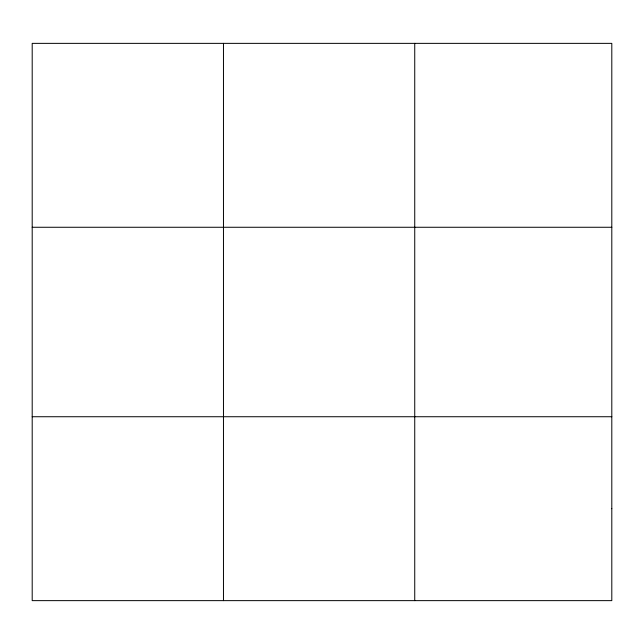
<?xml version="1.0" encoding="UTF-8"?>
<svg xmlns="http://www.w3.org/2000/svg" width="644" height="644" viewBox="0 0 644 644"><rect width="100%" height="100%" fill="white"/><g stroke="black" fill="none" stroke-linecap="round" stroke-linejoin="round"><path stroke-width="0.97" d="M223.468 600.635L223.468 43.365M414.736 600.635L414.736 43.365M32.2 227.268L611.8 227.268M32.2 416.732L611.8 416.732M611.8 508.688L611.8 600.635L32.2 600.635L32.2 43.365L611.8 43.365L611.8 508.688"/></g></svg>
